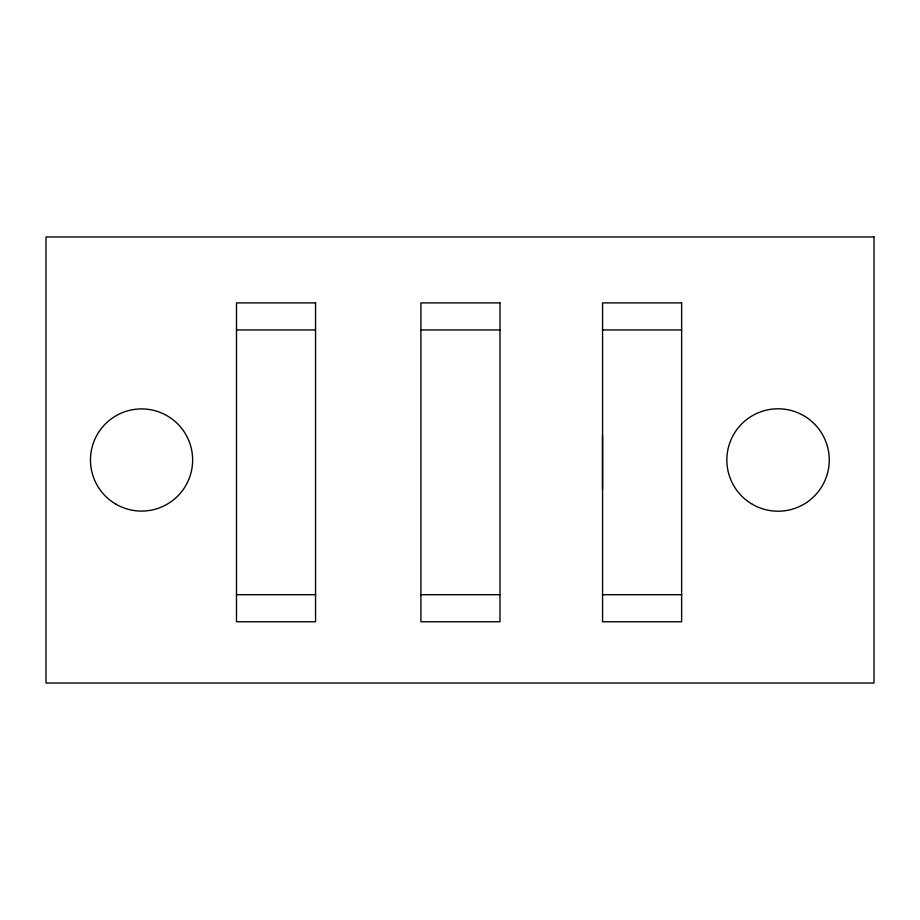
<?xml version="1.0" encoding="UTF-8"?>
<svg xmlns="http://www.w3.org/2000/svg" width="920" height="920" viewBox="0 0 920 920"><rect width="100%" height="100%" fill="white"/><g stroke="black" fill="none" stroke-linecap="round" stroke-linejoin="round"><path stroke-width="1.38" d="M236.486 329.947L315.56 329.947M420.911 329.947L499.985 329.947M602.565 329.947L681.639 329.947M236.486 594.711L315.56 594.711M420.911 594.711L499.985 594.711M602.565 594.711L681.639 594.711M602.519 435.424L602.519 489.233M874 236.957L46 236.957L46 683.043L874 683.043L874 236.957M315.56 302.898L236.486 302.898L236.486 621.759L315.56 621.759L315.56 302.898M499.985 302.898L420.911 302.898L420.911 621.759L499.985 621.759L499.985 302.898M681.639 302.898L602.565 302.898L602.565 621.759L681.639 621.759L681.639 302.898M752.445 504.344A51.198 51.198 0 0 0 829.253 460A51.198 51.198 0 0 0 752.445 415.656A51.198 51.198 0 0 0 752.445 504.344M116.012 504.24A51.083 51.083 0 0 0 192.636 460A51.083 51.083 0 0 0 116.012 415.759A51.083 51.083 0 0 0 116.012 504.24"/></g></svg>
